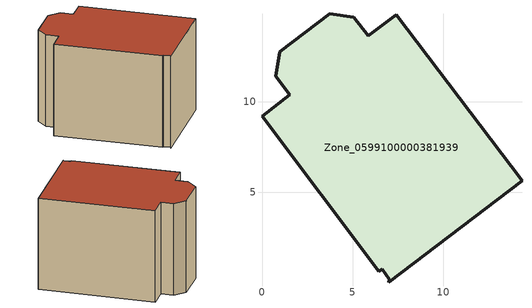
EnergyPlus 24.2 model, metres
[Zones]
Zone_0599100000381939
 floor ground (C_G): 6.62,0.75 6.45,0.64 0,9.19 1.54,10.38 0.77,11.41 0.97,12.77 3.73,14.85 5.08,14.66 5.85,13.63 7.42,14.81 14.35,5.63 6.99,0.04 7.02,0.21 z0
 wall outside (C_F): 14.35,5.63 7.42,14.81 5.85,13.63 5.08,14.66 3.73,14.85 0.97,12.77 0.77,11.41 1.54,10.38 0,9.19 6.45,0.64 6.62,0.75 7.02,0.21 6.99,0.04 14.35,5.63 z0:9.51
 roof outside (C_R): 6.62,0.75 7.02,0.21 6.99,0.04 14.35,5.63 7.42,14.81 5.85,13.63 5.08,14.66 3.73,14.85 0.97,12.77 0.77,11.41 1.54,10.38 0,9.19 6.45,0.64 z9.51
[BUILDING]
Pand.0599100000381939: North Axis=0; Terrain=City; Loads Convergence Tolerance Value=0.04; Temperature Convergence Tolerance Value=0.4; Solar Distribution=FullExterior; Maximum Number of Warmup Days=25; Minimum Number of Warmup Days=1
[Site:Location]
Rotterdam.The.Hague.AP_ZH_NLD Design_Conditions: Latitude=51.96; Longitude=4.45; Time Zone=1; Elevation=-4.5
[SITE:GROUNDTEMPERATURE:BUILDINGSURFACE]
18, 18, 18, 18, 18, 18, 18, 18, 18, 18, 18, 18
[MATERIAL] Thermal Absorptance=0.9; Solar Absorptance=0.7; Visible Absorptance=0.7
Name | Roughness | Thickness | Conductivity | Density | Specific Heat
G.D.1992-2005 | MediumSmooth | 0.15 | 0.06 | 540 | 1210
F.D.1992-2005 | Rough | 0.3 | 0.12 | 1920 | 840
R.D.1992-2005 | MediumRough | 0.2 | 0.08 | 1500 | 1000
[CONSTRUCTION]
C_G: G.D.1992-2005
C_F: F.D.1992-2005
C_R: R.D.1992-2005
[ZONE]
Zone_0599100000381939: Type=1; Multiplier=1; Ceiling Height=Autocalculate; Volume=Autocalculate; Floor Area=autocalculate; Part of Total Floor Area=Yes
[ZONEINFILTRATION:DESIGNFLOWRATE]
Infil_Zone_0599100000381939: Zone or ZoneList or Space or SpaceList=Zone_0599100000381939; Schedule=AlwaysOn; Design Flow Rate Calculation Method=Flow/Area; Flow Rate per Floor Area=0.0021; Constant Term Coefficient=1; Temperature Term Coefficient=0; Velocity Term Coefficient=0; Velocity Squared Term Coefficient=0
[HVACTEMPLATE:ZONE:IDEALLOADSAIRSYSTEM]
Zone_0599100000381939: Maximum Heating Supply Air Temperature=50; Minimum Cooling Supply Air Temperature=13; Maximum Heating Supply Air Humidity Ratio=0.0156; Minimum Cooling Supply Air Humidity Ratio=0.0077; Heating Limit=NoLimit; Cooling Limit=NoLimit; Dehumidification Control Type=ConstantSensibleHeatRatio; Cooling Sensible Heat Ratio=0.7; Dehumidification Setpoint=60; Humidification Control Type=None; Humidification Setpoint=30; Outdoor Air Method=None; Outdoor Air Flow Rate per Person=0.00944; Outdoor Air Flow Rate per Zone Floor Area=0; Outdoor Air Flow Rate per Zone=0; Demand Controlled Ventilation Type=None; Outdoor Air Economizer Type=NoEconomizer; Heat Recovery Type=None; Sensible Heat Recovery Effectiveness=0.7; Latent Heat Recovery Effectiveness=0.65
[ZONECONTROL:THERMOSTAT]
ThermostatControl_Zone_0599100000381939: Zone or ZoneList=Zone_0599100000381939; Control Type Schedule=DualSetpointControlType; Control 1=Thermostat_Zone_0599100000381939; Temperature Difference Between Cutout And Setpoint=0
[THERMOSTATSETPOINT:DUALSETPOINT]
Thermostat_Zone_0599100000381939: Heating Setpoint Temperature Schedule=HeatingSetpoint_Zone_0599100000381939; Cooling Setpoint Temperature Schedule=CoolingSetpoint_Zone_0599100000381939
[SCHEDULE:COMPACT]
HeatingSetpoint_Zone_0599100000381939: Through: 12/31, For: AllDays, Until: 24:00, 21
CoolingSetpoint_Zone_0599100000381939: Through: 12/31, For: AllDays, Until: 24:00, 24
DualSetpointControlType: Through: 12/31, For: AllDays, Until: 24:00, 4
AlwaysOn: Through: 12/31, For: AllDays, Until: 24:00, 1
